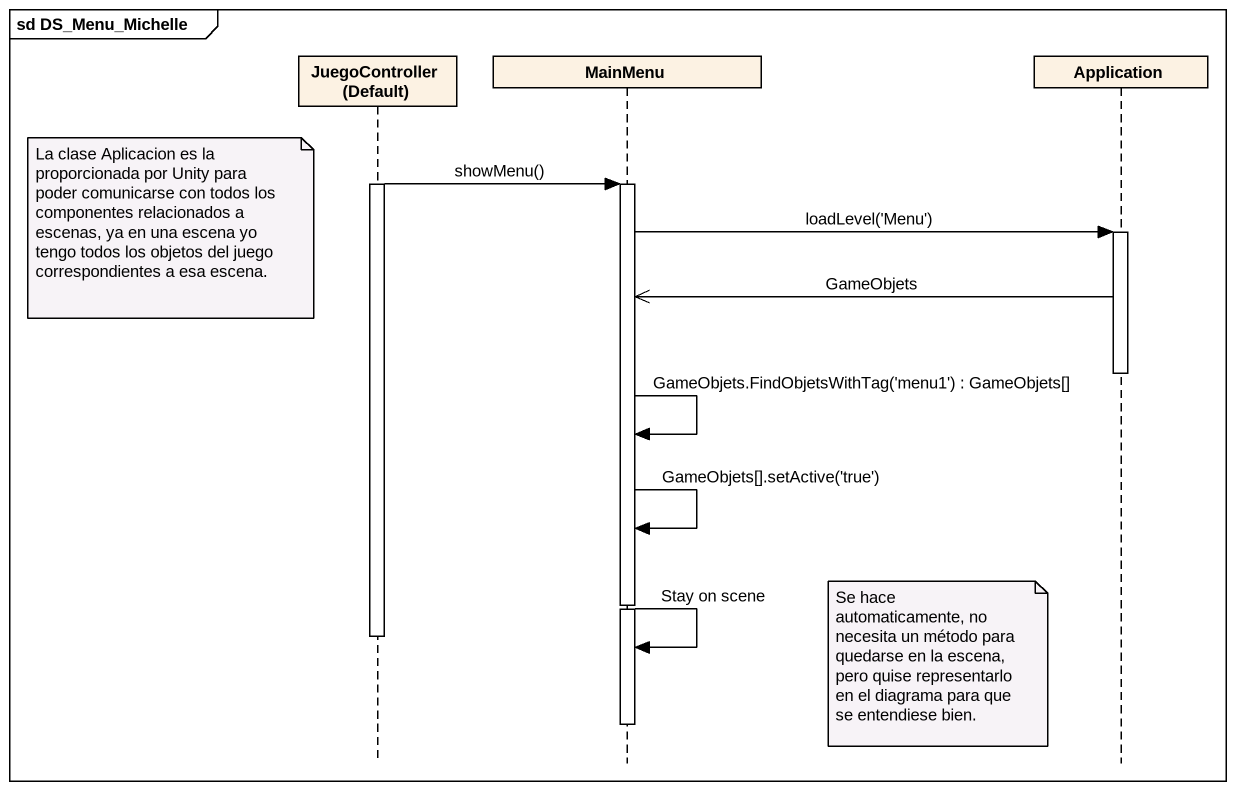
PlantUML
@startuml
mainframe sd DS_Menu_Michelle
hide footbox
participant "JuegoController (Default)" as JuegoController_Default
participant MainMenu
participant Application

activate JuegoController_Default
JuegoController_Default -> MainMenu : showMenu()
activate MainMenu
note left of JuegoController_Default : La clase Aplicacion es la proporcionada por Unity para poder comunicarse con todos los componentes relacionados a escenas, ya en una escena yo tengo todos los objetos del juego correspondientes a esa escena.
MainMenu -> Application : loadLevel('Menu')
activate Application
Application ->> MainMenu : GameObjets
deactivate Application
MainMenu -> MainMenu : GameObjets.FindObjetsWithTag('menu1') : GameObjets[]
MainMenu -> MainMenu : GameObjets[].setActive('true')
deactivate JuegoController_Default
MainMenu -> MainMenu : Stay on scene
note left of Application : Se hace automaticamente, no necesita un método para quedarse en la escena, pero quise representarlo en el diagrama para que se entendiese bien.
deactivate MainMenu
@enduml
